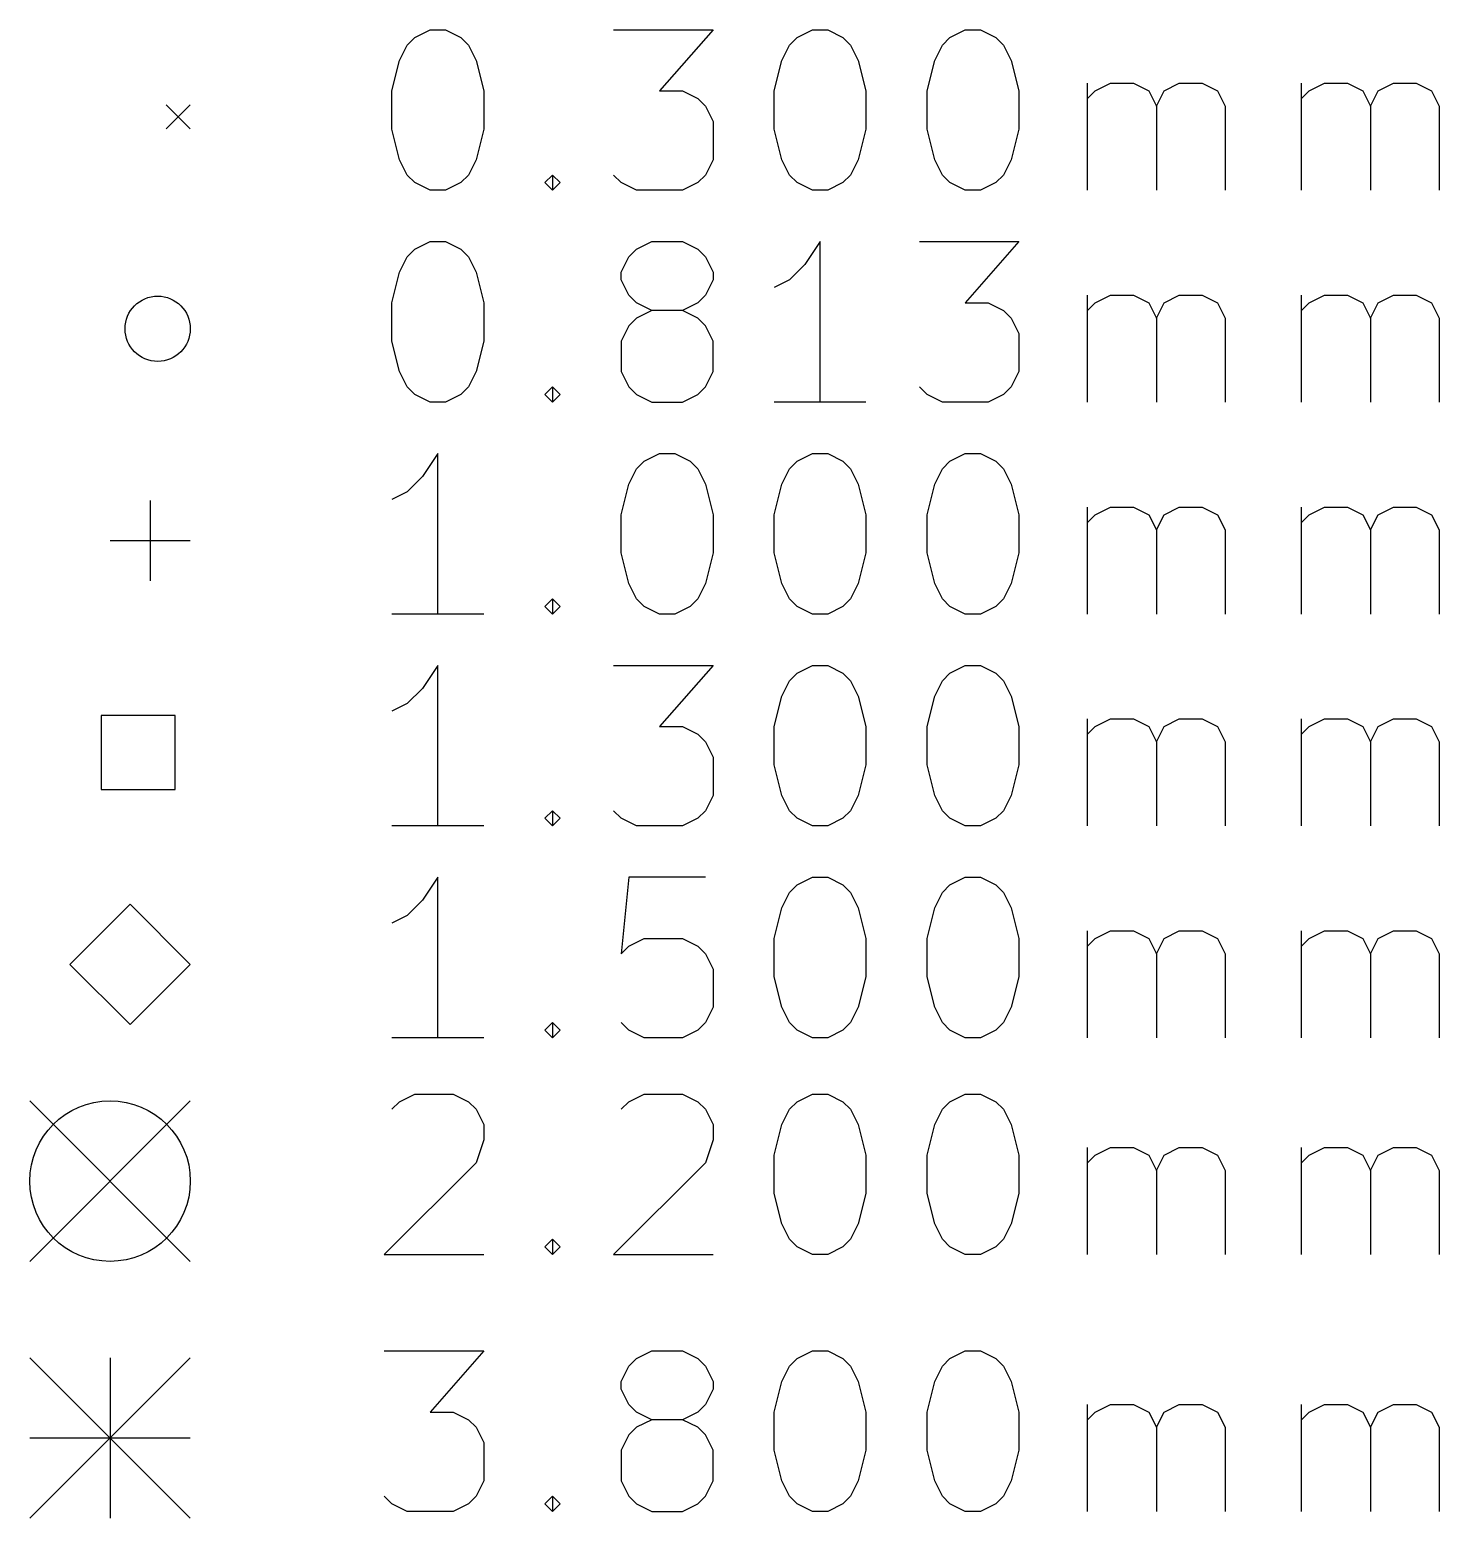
# Model space of a CAD drawing. Extents: x 80 to 226, y -171 to -35.
# Drawn here: x 80.02 to 97.58, y -170.57 to -152.02 of the extents above; entities that cross this region are included whole.
import ezdxf

# ---------------------------------------------------------------- set-up
doc = ezdxf.new("R2010")
doc.units = 0
doc.layers.add('BLACK', color=7, linetype='CONTINUOUS')

msp = doc.modelspace()

# ---------------------------------------------------------------- linework, layer by layer
at = {"layer": 'BLACK', "linetype": 'CONTINUOUS'}
for p, q in [((84.818315, -152.117972), (85.008791, -152.022734)), ((85.008791, -152.022734), (85.199268, -152.022734)), ((85.199268, -152.022734), (85.389744, -152.117972)), ((87.294506, -152.022734), (88.532601, -152.022734)), ((88.532601, -152.022734), (87.865934, -152.784638)), ((89.58022, -152.117972), (89.770696, -152.022734)), ((89.770696, -152.022734), (89.961173, -152.022734)), ((89.961173, -152.022734), (90.151649, -152.117972)), ((91.484982, -152.117972), (91.675458, -152.022734)), ((91.675458, -152.022734), (91.865935, -152.022734)), ((91.865935, -152.022734), (92.056411, -152.117972)), ((84.627839, -152.403686), (84.723077, -152.21321)), ((84.723077, -152.21321), (84.818315, -152.117972)), ((85.389744, -152.117972), (85.484982, -152.21321)), ((85.484982, -152.21321), (85.58022, -152.403686)), ((89.389744, -152.403686), (89.484982, -152.21321)), ((89.484982, -152.21321), (89.58022, -152.117972)), ((90.151649, -152.117972), (90.246887, -152.21321)), ((90.246887, -152.21321), (90.342125, -152.403686)), ((91.294506, -152.403686), (91.389744, -152.21321)), ((91.389744, -152.21321), (91.484982, -152.117972)), ((92.056411, -152.117972), (92.151649, -152.21321)), ((92.151649, -152.21321), (92.246887, -152.403686)), ((84.532601, -152.784638), (84.627839, -152.403686)), ((85.58022, -152.403686), (85.675458, -152.784638)), ((89.294506, -152.784638), (89.389744, -152.403686)), ((90.342125, -152.403686), (90.437363, -152.784638)), ((91.199268, -152.784638), (91.294506, -152.403686)), ((92.246887, -152.403686), (92.342125, -152.784638)), ((84.532601, -153.260829), (84.532601, -152.784638)), ((85.675458, -152.784638), (85.675458, -153.260829)), ((87.865934, -152.784638), (88.151649, -152.784638)), ((88.151649, -152.784638), (88.342125, -152.879876)), ((89.294506, -153.260829), (89.294506, -152.784638)), ((90.437363, -152.784638), (90.437363, -153.260829)), ((91.199268, -153.260829), (91.199268, -152.784638)), ((92.342125, -152.784638), (92.342125, -153.260829)), ((93.199268, -154.022734), (93.199268, -152.6894)), ((93.199268, -152.879876), (93.294506, -152.784638)), ((93.294506, -152.784638), (93.484982, -152.6894)), ((93.484982, -152.6894), (93.770697, -152.6894)), ((93.770697, -152.6894), (93.961173, -152.784638)), ((93.961173, -152.784638), (94.056411, -152.975115)), ((94.056411, -152.975115), (94.151649, -152.784638)), ((94.151649, -152.784638), (94.342125, -152.6894)), ((94.342125, -152.6894), (94.627839, -152.6894)), ((94.627839, -152.6894), (94.818316, -152.784638)), ((94.818316, -152.784638), (94.913554, -152.975115)), ((95.865935, -154.022734), (95.865935, -152.6894)), ((95.865935, -152.879876), (95.961173, -152.784638)), ((95.961173, -152.784638), (96.151649, -152.6894)), ((96.151649, -152.6894), (96.437364, -152.6894)), ((96.437364, -152.6894), (96.62784, -152.784638)), ((96.62784, -152.784638), (96.723078, -152.975115)), ((96.723078, -152.975115), (96.818316, -152.784638)), ((96.818316, -152.784638), (97.008792, -152.6894)), ((97.008792, -152.6894), (97.294506, -152.6894)), ((97.294506, -152.6894), (97.484983, -152.784638)), ((97.484983, -152.784638), (97.580221, -152.975115)), ((81.720071, -152.957896), (82.020071, -153.257896)), ((82.020071, -152.957896), (81.720071, -153.257896)), ((88.342125, -152.879876), (88.437363, -152.975115)), ((88.437363, -152.975115), (88.532601, -153.165591)), ((94.056411, -152.975115), (94.056411, -154.022734)), ((94.913554, -152.975115), (94.913554, -154.022734)), ((96.723078, -152.975115), (96.723078, -154.022734)), ((97.580221, -152.975115), (97.580221, -154.022734)), ((88.532601, -153.165591), (88.532601, -153.641781)), ((84.627839, -153.641781), (84.532601, -153.260829)), ((85.675458, -153.260829), (85.58022, -153.641781)), ((89.389744, -153.641781), (89.294506, -153.260829)), ((90.437363, -153.260829), (90.342125, -153.641781)), ((91.294506, -153.641781), (91.199268, -153.260829)), ((92.342125, -153.260829), (92.246887, -153.641781)), ((84.723077, -153.832257), (84.627839, -153.641781)), ((85.58022, -153.641781), (85.484982, -153.832257)), ((88.532601, -153.641781), (88.437363, -153.832257)), ((89.484982, -153.832257), (89.389744, -153.641781)), ((90.342125, -153.641781), (90.246887, -153.832257)), ((91.389744, -153.832257), (91.294506, -153.641781)), ((92.246887, -153.641781), (92.151649, -153.832257)), ((84.818315, -153.927496), (84.723077, -153.832257)), ((85.484982, -153.832257), (85.389744, -153.927496)), ((86.437363, -153.927496), (86.532601, -153.832257)), ((86.532601, -153.832257), (86.627839, -153.927496)), ((86.532601, -153.832257), (86.532601, -154.022734)), ((87.389744, -153.927496), (87.294506, -153.832257)), ((88.437363, -153.832257), (88.342125, -153.927496)), ((89.58022, -153.927496), (89.484982, -153.832257)), ((90.246887, -153.832257), (90.151649, -153.927496)), ((91.484982, -153.927496), (91.389744, -153.832257)), ((92.151649, -153.832257), (92.056411, -153.927496)), ((85.008791, -154.022734), (84.818315, -153.927496)), ((85.199268, -154.022734), (85.008791, -154.022734)), ((85.389744, -153.927496), (85.199268, -154.022734)), ((86.532601, -154.022734), (86.437363, -153.927496)), ((86.627839, -153.927496), (86.532601, -154.022734)), ((87.58022, -154.022734), (87.389744, -153.927496)), ((88.151649, -154.022734), (87.58022, -154.022734)), ((88.342125, -153.927496), (88.151649, -154.022734)), ((89.770696, -154.022734), (89.58022, -153.927496)), ((89.961173, -154.022734), (89.770696, -154.022734)), ((90.151649, -153.927496), (89.961173, -154.022734)), ((91.675458, -154.022734), (91.484982, -153.927496)), ((91.865935, -154.022734), (91.675458, -154.022734)), ((92.056411, -153.927496), (91.865935, -154.022734)), ((84.818315, -154.757972), (85.008791, -154.662734)), ((85.008791, -154.662734), (85.199268, -154.662734)), ((85.199268, -154.662734), (85.389744, -154.757972)), ((87.58022, -154.757972), (87.770696, -154.662734)), ((87.770696, -154.662734), (88.151649, -154.662734)), ((88.151649, -154.662734), (88.342125, -154.757972)), ((89.865934, -154.662734), (89.675458, -154.948448)), ((89.865934, -156.662734), (89.865934, -154.662734)), ((91.10403, -154.662734), (92.342125, -154.662734)), ((92.342125, -154.662734), (91.675458, -155.424638)), ((84.723077, -154.85321), (84.818315, -154.757972)), ((85.389744, -154.757972), (85.484982, -154.85321)), ((87.484982, -154.85321), (87.58022, -154.757972)), ((88.342125, -154.757972), (88.437363, -154.85321)), ((84.627839, -155.043686), (84.723077, -154.85321)), ((85.484982, -154.85321), (85.58022, -155.043686)), ((87.389744, -155.043686), (87.484982, -154.85321)), ((88.437363, -154.85321), (88.532601, -155.043686)), ((89.675458, -154.948448), (89.484982, -155.138924)), ((84.532601, -155.424638), (84.627839, -155.043686)), ((85.58022, -155.043686), (85.675458, -155.424638)), ((87.389744, -155.138924), (87.389744, -155.043686)), ((87.484982, -155.3294), (87.389744, -155.138924)), ((88.532601, -155.138924), (88.437363, -155.3294)), ((88.532601, -155.043686), (88.532601, -155.138924)), ((89.484982, -155.138924), (89.294506, -155.234162)), ((87.58022, -155.424638), (87.484982, -155.3294)), ((88.437363, -155.3294), (88.342125, -155.424638)), ((93.199268, -156.662734), (93.199268, -155.3294)), ((93.294506, -155.424638), (93.484982, -155.3294)), ((93.484982, -155.3294), (93.770697, -155.3294)), ((93.770697, -155.3294), (93.961173, -155.424638)), ((94.151649, -155.424638), (94.342125, -155.3294)), ((94.342125, -155.3294), (94.627839, -155.3294)), ((94.627839, -155.3294), (94.818316, -155.424638)), ((95.865935, -156.662734), (95.865935, -155.3294)), ((95.961173, -155.424638), (96.151649, -155.3294)), ((96.151649, -155.3294), (96.437364, -155.3294)), ((96.437364, -155.3294), (96.62784, -155.424638)), ((96.818316, -155.424638), (97.008792, -155.3294)), ((97.008792, -155.3294), (97.294506, -155.3294)), ((97.294506, -155.3294), (97.484983, -155.424638)), ((84.532601, -155.900829), (84.532601, -155.424638)), ((85.675458, -155.424638), (85.675458, -155.900829)), ((87.770696, -155.519876), (87.58022, -155.424638)), ((87.770696, -155.519876), (87.58022, -155.615115)), ((88.151649, -155.519876), (87.770696, -155.519876)), ((88.342125, -155.424638), (88.151649, -155.519876)), ((88.342125, -155.615115), (88.151649, -155.519876)), ((91.675458, -155.424638), (91.961173, -155.424638)), ((91.961173, -155.424638), (92.151649, -155.519876)), ((92.151649, -155.519876), (92.246887, -155.615115)), ((93.199268, -155.519876), (93.294506, -155.424638)), ((93.961173, -155.424638), (94.056411, -155.615115)), ((94.056411, -155.615115), (94.151649, -155.424638)), ((94.818316, -155.424638), (94.913554, -155.615115)), ((95.865935, -155.519876), (95.961173, -155.424638)), ((96.62784, -155.424638), (96.723078, -155.615115)), ((96.723078, -155.615115), (96.818316, -155.424638)), ((97.484983, -155.424638), (97.580221, -155.615115)), ((87.484982, -155.710353), (87.389744, -155.900829)), ((87.58022, -155.615115), (87.484982, -155.710353)), ((88.437363, -155.710353), (88.342125, -155.615115)), ((88.532601, -155.900829), (88.437363, -155.710353)), ((92.246887, -155.615115), (92.342125, -155.805591)), ((94.056411, -155.615115), (94.056411, -156.662734)), ((94.913554, -155.615115), (94.913554, -156.662734)), ((96.723078, -155.615115), (96.723078, -156.662734)), ((97.580221, -155.615115), (97.580221, -156.662734)), ((84.627839, -156.281781), (84.532601, -155.900829)), ((85.675458, -155.900829), (85.58022, -156.281781)), ((87.389744, -155.900829), (87.389744, -156.281781)), ((88.532601, -156.281781), (88.532601, -155.900829)), ((92.342125, -155.805591), (92.342125, -156.281781)), ((84.723077, -156.472257), (84.627839, -156.281781)), ((85.58022, -156.281781), (85.484982, -156.472257)), ((87.389744, -156.281781), (87.484982, -156.472257)), ((88.437363, -156.472257), (88.532601, -156.281781)), ((92.342125, -156.281781), (92.246887, -156.472257)), ((84.818315, -156.567496), (84.723077, -156.472257)), ((85.484982, -156.472257), (85.389744, -156.567496)), ((86.437363, -156.567496), (86.532601, -156.472257)), ((86.532601, -156.472257), (86.627839, -156.567496)), ((86.532601, -156.472257), (86.532601, -156.662734)), ((87.484982, -156.472257), (87.58022, -156.567496)), ((88.342125, -156.567496), (88.437363, -156.472257)), ((91.199268, -156.567496), (91.10403, -156.472257)), ((92.246887, -156.472257), (92.151649, -156.567496)), ((85.008791, -156.662734), (84.818315, -156.567496)), ((85.199268, -156.662734), (85.008791, -156.662734)), ((85.389744, -156.567496), (85.199268, -156.662734)), ((86.532601, -156.662734), (86.437363, -156.567496)), ((86.627839, -156.567496), (86.532601, -156.662734)), ((87.58022, -156.567496), (87.770696, -156.662734)), ((87.770696, -156.662734), (88.151649, -156.662734)), ((88.151649, -156.662734), (88.342125, -156.567496)), ((90.437363, -156.662734), (89.294506, -156.662734)), ((91.389744, -156.662734), (91.199268, -156.567496)), ((91.961173, -156.662734), (91.389744, -156.662734)), ((92.151649, -156.567496), (91.961173, -156.662734)), ((85.104029, -157.302734), (84.913553, -157.588448)), ((85.104029, -159.302734), (85.104029, -157.302734)), ((87.58022, -157.49321), (87.675458, -157.397972)), ((87.675458, -157.397972), (87.865934, -157.302734)), ((87.865934, -157.302734), (88.056411, -157.302734)), ((88.056411, -157.302734), (88.246887, -157.397972)), ((88.246887, -157.397972), (88.342125, -157.49321)), ((89.484982, -157.49321), (89.58022, -157.397972)), ((89.58022, -157.397972), (89.770696, -157.302734)), ((89.770696, -157.302734), (89.961173, -157.302734)), ((89.961173, -157.302734), (90.151649, -157.397972)), ((90.151649, -157.397972), (90.246887, -157.49321)), ((91.389744, -157.49321), (91.484982, -157.397972)), ((91.484982, -157.397972), (91.675458, -157.302734)), ((91.675458, -157.302734), (91.865935, -157.302734)), ((91.865935, -157.302734), (92.056411, -157.397972)), ((92.056411, -157.397972), (92.151649, -157.49321)), ((84.913553, -157.588448), (84.723077, -157.778924)), ((87.484982, -157.683686), (87.58022, -157.49321)), ((88.342125, -157.49321), (88.437363, -157.683686)), ((89.389744, -157.683686), (89.484982, -157.49321)), ((90.246887, -157.49321), (90.342125, -157.683686)), ((91.294506, -157.683686), (91.389744, -157.49321)), ((92.151649, -157.49321), (92.246887, -157.683686)), ((84.723077, -157.778924), (84.532601, -157.874162)), ((87.389744, -158.064638), (87.484982, -157.683686)), ((88.437363, -157.683686), (88.532601, -158.064638)), ((89.294506, -158.064638), (89.389744, -157.683686)), ((90.342125, -157.683686), (90.437363, -158.064638)), ((91.199268, -158.064638), (91.294506, -157.683686)), ((92.246887, -157.683686), (92.342125, -158.064638)), ((81.520071, -157.887896), (81.520071, -158.887896)), ((93.199268, -159.302734), (93.199268, -157.9694)), ((93.294506, -158.064638), (93.484982, -157.9694)), ((93.484982, -157.9694), (93.770697, -157.9694)), ((93.770697, -157.9694), (93.961173, -158.064638)), ((94.151649, -158.064638), (94.342125, -157.9694)), ((94.342125, -157.9694), (94.627839, -157.9694)), ((94.627839, -157.9694), (94.818316, -158.064638)), ((95.865935, -159.302734), (95.865935, -157.9694)), ((95.961173, -158.064638), (96.151649, -157.9694)), ((96.151649, -157.9694), (96.437364, -157.9694)), ((96.437364, -157.9694), (96.62784, -158.064638)), ((96.818316, -158.064638), (97.008792, -157.9694)), ((97.008792, -157.9694), (97.294506, -157.9694)), ((97.294506, -157.9694), (97.484983, -158.064638)), ((87.389744, -158.540829), (87.389744, -158.064638)), ((88.532601, -158.064638), (88.532601, -158.540829)), ((89.294506, -158.540829), (89.294506, -158.064638)), ((90.437363, -158.064638), (90.437363, -158.540829)), ((91.199268, -158.540829), (91.199268, -158.064638)), ((92.342125, -158.064638), (92.342125, -158.540829)), ((93.199268, -158.159876), (93.294506, -158.064638)), ((93.961173, -158.064638), (94.056411, -158.255115)), ((94.056411, -158.255115), (94.151649, -158.064638)), ((94.818316, -158.064638), (94.913554, -158.255115)), ((95.865935, -158.159876), (95.961173, -158.064638)), ((96.62784, -158.064638), (96.723078, -158.255115)), ((96.723078, -158.255115), (96.818316, -158.064638)), ((97.484983, -158.064638), (97.580221, -158.255115)), ((94.056411, -158.255115), (94.056411, -159.302734)), ((94.913554, -158.255115), (94.913554, -159.302734)), ((96.723078, -158.255115), (96.723078, -159.302734)), ((97.580221, -158.255115), (97.580221, -159.302734)), ((81.020071, -158.387896), (82.020071, -158.387896)), ((87.484982, -158.921781), (87.389744, -158.540829)), ((88.532601, -158.540829), (88.437363, -158.921781)), ((89.389744, -158.921781), (89.294506, -158.540829)), ((90.437363, -158.540829), (90.342125, -158.921781)), ((91.294506, -158.921781), (91.199268, -158.540829)), ((92.342125, -158.540829), (92.246887, -158.921781)), ((87.58022, -159.112257), (87.484982, -158.921781)), ((88.437363, -158.921781), (88.342125, -159.112257)), ((89.484982, -159.112257), (89.389744, -158.921781)), ((90.342125, -158.921781), (90.246887, -159.112257)), ((91.389744, -159.112257), (91.294506, -158.921781)), ((92.246887, -158.921781), (92.151649, -159.112257)), ((86.437363, -159.207496), (86.532601, -159.112257)), ((86.532601, -159.112257), (86.627839, -159.207496)), ((86.532601, -159.112257), (86.532601, -159.302734)), ((87.675458, -159.207496), (87.58022, -159.112257)), ((88.342125, -159.112257), (88.246887, -159.207496)), ((89.58022, -159.207496), (89.484982, -159.112257)), ((90.246887, -159.112257), (90.151649, -159.207496)), ((91.484982, -159.207496), (91.389744, -159.112257)), ((92.151649, -159.112257), (92.056411, -159.207496)), ((85.675458, -159.302734), (84.532601, -159.302734)), ((86.532601, -159.302734), (86.437363, -159.207496)), ((86.627839, -159.207496), (86.532601, -159.302734)), ((87.865934, -159.302734), (87.675458, -159.207496)), ((88.056411, -159.302734), (87.865934, -159.302734)), ((88.246887, -159.207496), (88.056411, -159.302734)), ((89.770696, -159.302734), (89.58022, -159.207496)), ((89.961173, -159.302734), (89.770696, -159.302734)), ((90.151649, -159.207496), (89.961173, -159.302734)), ((91.675458, -159.302734), (91.484982, -159.207496)), ((91.865935, -159.302734), (91.675458, -159.302734)), ((92.056411, -159.207496), (91.865935, -159.302734)), ((85.104029, -159.942734), (84.913553, -160.228448)), ((85.104029, -161.942734), (85.104029, -159.942734)), ((87.294506, -159.942734), (88.532601, -159.942734)), ((88.532601, -159.942734), (87.865934, -160.704638)), ((89.484982, -160.13321), (89.58022, -160.037972)), ((89.58022, -160.037972), (89.770696, -159.942734)), ((89.770696, -159.942734), (89.961173, -159.942734)), ((89.961173, -159.942734), (90.151649, -160.037972)), ((90.151649, -160.037972), (90.246887, -160.13321)), ((91.389744, -160.13321), (91.484982, -160.037972)), ((91.484982, -160.037972), (91.675458, -159.942734)), ((91.675458, -159.942734), (91.865935, -159.942734)), ((91.865935, -159.942734), (92.056411, -160.037972)), ((92.056411, -160.037972), (92.151649, -160.13321)), ((84.913553, -160.228448), (84.723077, -160.418924)), ((89.389744, -160.323686), (89.484982, -160.13321)), ((90.246887, -160.13321), (90.342125, -160.323686)), ((91.294506, -160.323686), (91.389744, -160.13321)), ((92.151649, -160.13321), (92.246887, -160.323686)), ((89.294506, -160.704638), (89.389744, -160.323686)), ((90.342125, -160.323686), (90.437363, -160.704638)), ((91.199268, -160.704638), (91.294506, -160.323686)), ((92.246887, -160.323686), (92.342125, -160.704638)), ((81.829695, -160.568272), (80.910447, -160.568272)), ((80.910447, -160.568272), (80.910447, -161.48752)), ((81.829695, -161.48752), (81.829695, -160.568272)), ((84.723077, -160.418924), (84.532601, -160.514162)), ((87.865934, -160.704638), (88.151649, -160.704638)), ((88.151649, -160.704638), (88.342125, -160.799876)), ((89.294506, -161.180829), (89.294506, -160.704638)), ((90.437363, -160.704638), (90.437363, -161.180829)), ((91.199268, -161.180829), (91.199268, -160.704638)), ((92.342125, -160.704638), (92.342125, -161.180829)), ((93.199268, -161.942734), (93.199268, -160.6094)), ((93.199268, -160.799876), (93.294506, -160.704638)), ((93.294506, -160.704638), (93.484982, -160.6094)), ((93.484982, -160.6094), (93.770697, -160.6094)), ((93.770697, -160.6094), (93.961173, -160.704638)), ((93.961173, -160.704638), (94.056411, -160.895115)), ((94.056411, -160.895115), (94.151649, -160.704638)), ((94.151649, -160.704638), (94.342125, -160.6094)), ((94.342125, -160.6094), (94.627839, -160.6094)), ((94.627839, -160.6094), (94.818316, -160.704638)), ((94.818316, -160.704638), (94.913554, -160.895115)), ((95.865935, -161.942734), (95.865935, -160.6094)), ((95.865935, -160.799876), (95.961173, -160.704638)), ((95.961173, -160.704638), (96.151649, -160.6094)), ((96.151649, -160.6094), (96.437364, -160.6094)), ((96.437364, -160.6094), (96.62784, -160.704638)), ((96.62784, -160.704638), (96.723078, -160.895115)), ((96.723078, -160.895115), (96.818316, -160.704638)), ((96.818316, -160.704638), (97.008792, -160.6094)), ((97.008792, -160.6094), (97.294506, -160.6094)), ((97.294506, -160.6094), (97.484983, -160.704638)), ((97.484983, -160.704638), (97.580221, -160.895115)), ((88.342125, -160.799876), (88.437363, -160.895115)), ((88.437363, -160.895115), (88.532601, -161.085591)), ((94.056411, -160.895115), (94.056411, -161.942734)), ((94.913554, -160.895115), (94.913554, -161.942734)), ((96.723078, -160.895115), (96.723078, -161.942734)), ((97.580221, -160.895115), (97.580221, -161.942734)), ((88.532601, -161.085591), (88.532601, -161.561781)), ((89.389744, -161.561781), (89.294506, -161.180829)), ((90.437363, -161.180829), (90.342125, -161.561781)), ((91.294506, -161.561781), (91.199268, -161.180829)), ((92.342125, -161.180829), (92.246887, -161.561781)), ((80.910447, -161.48752), (81.829695, -161.48752)), ((88.532601, -161.561781), (88.437363, -161.752257)), ((89.484982, -161.752257), (89.389744, -161.561781)), ((90.342125, -161.561781), (90.246887, -161.752257)), ((91.389744, -161.752257), (91.294506, -161.561781)), ((92.246887, -161.561781), (92.151649, -161.752257)), ((86.437363, -161.847496), (86.532601, -161.752257)), ((86.532601, -161.942734), (86.437363, -161.847496)), ((86.532601, -161.752257), (86.627839, -161.847496)), ((86.532601, -161.752257), (86.532601, -161.942734)), ((86.627839, -161.847496), (86.532601, -161.942734)), ((87.389744, -161.847496), (87.294506, -161.752257)), ((87.58022, -161.942734), (87.389744, -161.847496)), ((88.342125, -161.847496), (88.151649, -161.942734)), ((88.437363, -161.752257), (88.342125, -161.847496)), ((89.58022, -161.847496), (89.484982, -161.752257)), ((89.770696, -161.942734), (89.58022, -161.847496)), ((90.151649, -161.847496), (89.961173, -161.942734)), ((90.246887, -161.752257), (90.151649, -161.847496)), ((91.484982, -161.847496), (91.389744, -161.752257)), ((91.675458, -161.942734), (91.484982, -161.847496)), ((92.056411, -161.847496), (91.865935, -161.942734)), ((92.151649, -161.752257), (92.056411, -161.847496)), ((85.675458, -161.942734), (84.532601, -161.942734)), ((88.151649, -161.942734), (87.58022, -161.942734)), ((89.961173, -161.942734), (89.770696, -161.942734)), ((91.865935, -161.942734), (91.675458, -161.942734)), ((85.104029, -162.582734), (84.913553, -162.868448)), ((85.104029, -164.582734), (85.104029, -162.582734)), ((87.484982, -162.582734), (87.389744, -163.535115)), ((88.437363, -162.582734), (87.484982, -162.582734)), ((89.58022, -162.677972), (89.770696, -162.582734)), ((89.770696, -162.582734), (89.961173, -162.582734)), ((89.961173, -162.582734), (90.151649, -162.677972)), ((91.484982, -162.677972), (91.675458, -162.582734)), ((91.675458, -162.582734), (91.865935, -162.582734)), ((91.865935, -162.582734), (92.056411, -162.677972)), ((89.389744, -162.963686), (89.484982, -162.77321)), ((89.484982, -162.77321), (89.58022, -162.677972)), ((90.151649, -162.677972), (90.246887, -162.77321)), ((90.246887, -162.77321), (90.342125, -162.963686)), ((91.294506, -162.963686), (91.389744, -162.77321)), ((91.389744, -162.77321), (91.484982, -162.677972)), ((92.056411, -162.677972), (92.151649, -162.77321)), ((92.151649, -162.77321), (92.246887, -162.963686)), ((81.270071, -162.917896), (80.520071, -163.667896)), ((82.020071, -163.667896), (81.270071, -162.917896)), ((84.913553, -162.868448), (84.723077, -163.058924)), ((89.294506, -163.344638), (89.389744, -162.963686)), ((90.342125, -162.963686), (90.437363, -163.344638)), ((91.199268, -163.344638), (91.294506, -162.963686)), ((92.246887, -162.963686), (92.342125, -163.344638)), ((84.723077, -163.058924), (84.532601, -163.154162)), ((87.484982, -163.439876), (87.675458, -163.344638)), ((87.675458, -163.344638), (88.151649, -163.344638)), ((88.151649, -163.344638), (88.342125, -163.439876)), ((89.294506, -163.820829), (89.294506, -163.344638)), ((90.437363, -163.344638), (90.437363, -163.820829)), ((91.199268, -163.820829), (91.199268, -163.344638)), ((92.342125, -163.344638), (92.342125, -163.820829)), ((93.199268, -164.582734), (93.199268, -163.2494)), ((93.199268, -163.439876), (93.294506, -163.344638)), ((93.294506, -163.344638), (93.484982, -163.2494)), ((93.484982, -163.2494), (93.770697, -163.2494)), ((93.770697, -163.2494), (93.961173, -163.344638)), ((93.961173, -163.344638), (94.056411, -163.535115)), ((94.056411, -163.535115), (94.151649, -163.344638)), ((94.151649, -163.344638), (94.342125, -163.2494)), ((94.342125, -163.2494), (94.627839, -163.2494)), ((94.627839, -163.2494), (94.818316, -163.344638)), ((94.818316, -163.344638), (94.913554, -163.535115)), ((95.865935, -164.582734), (95.865935, -163.2494)), ((95.865935, -163.439876), (95.961173, -163.344638)), ((95.961173, -163.344638), (96.151649, -163.2494)), ((96.151649, -163.2494), (96.437364, -163.2494)), ((96.437364, -163.2494), (96.62784, -163.344638)), ((96.62784, -163.344638), (96.723078, -163.535115)), ((96.723078, -163.535115), (96.818316, -163.344638)), ((96.818316, -163.344638), (97.008792, -163.2494)), ((97.008792, -163.2494), (97.294506, -163.2494)), ((97.294506, -163.2494), (97.484983, -163.344638)), ((97.484983, -163.344638), (97.580221, -163.535115)), ((87.389744, -163.535115), (87.484982, -163.439876)), ((88.342125, -163.439876), (88.437363, -163.535115)), ((88.437363, -163.535115), (88.532601, -163.725591)), ((94.056411, -163.535115), (94.056411, -164.582734)), ((94.913554, -163.535115), (94.913554, -164.582734)), ((96.723078, -163.535115), (96.723078, -164.582734)), ((97.580221, -163.535115), (97.580221, -164.582734)), ((80.520071, -163.667896), (81.270071, -164.417896)), ((81.270071, -164.417896), (82.020071, -163.667896)), ((88.532601, -163.725591), (88.532601, -164.201781)), ((89.389744, -164.201781), (89.294506, -163.820829)), ((90.437363, -163.820829), (90.342125, -164.201781)), ((91.294506, -164.201781), (91.199268, -163.820829)), ((92.342125, -163.820829), (92.246887, -164.201781)), ((88.532601, -164.201781), (88.437363, -164.392257)), ((89.484982, -164.392257), (89.389744, -164.201781)), ((90.342125, -164.201781), (90.246887, -164.392257)), ((91.389744, -164.392257), (91.294506, -164.201781)), ((92.246887, -164.201781), (92.151649, -164.392257)), ((86.437363, -164.487496), (86.532601, -164.392257)), ((86.532601, -164.582734), (86.437363, -164.487496)), ((86.532601, -164.392257), (86.627839, -164.487496)), ((86.532601, -164.392257), (86.532601, -164.582734)), ((86.627839, -164.487496), (86.532601, -164.582734)), ((87.484982, -164.487496), (87.389744, -164.392257)), ((87.675458, -164.582734), (87.484982, -164.487496)), ((88.342125, -164.487496), (88.151649, -164.582734)), ((88.437363, -164.392257), (88.342125, -164.487496)), ((89.58022, -164.487496), (89.484982, -164.392257)), ((89.770696, -164.582734), (89.58022, -164.487496)), ((90.151649, -164.487496), (89.961173, -164.582734)), ((90.246887, -164.392257), (90.151649, -164.487496)), ((91.484982, -164.487496), (91.389744, -164.392257)), ((91.675458, -164.582734), (91.484982, -164.487496)), ((92.056411, -164.487496), (91.865935, -164.582734)), ((92.151649, -164.392257), (92.056411, -164.487496)), ((85.675458, -164.582734), (84.532601, -164.582734)), ((88.151649, -164.582734), (87.675458, -164.582734)), ((89.961173, -164.582734), (89.770696, -164.582734)), ((91.865935, -164.582734), (91.675458, -164.582734)), ((80.020071, -165.367896), (82.020071, -167.367896)), ((82.020071, -165.367896), (80.020071, -167.367896)), ((84.532601, -165.47321), (84.627839, -165.377972)), ((84.627839, -165.377972), (84.818315, -165.282734)), ((84.818315, -165.282734), (85.294506, -165.282734)), ((85.294506, -165.282734), (85.484982, -165.377972)), ((85.484982, -165.377972), (85.58022, -165.47321)), ((87.389744, -165.47321), (87.484982, -165.377972)), ((87.484982, -165.377972), (87.675458, -165.282734)), ((87.675458, -165.282734), (88.151649, -165.282734)), ((88.151649, -165.282734), (88.342125, -165.377972)), ((88.342125, -165.377972), (88.437363, -165.47321)), ((89.484982, -165.47321), (89.58022, -165.377972)), ((89.58022, -165.377972), (89.770696, -165.282734)), ((89.770696, -165.282734), (89.961173, -165.282734)), ((89.961173, -165.282734), (90.151649, -165.377972)), ((90.151649, -165.377972), (90.246887, -165.47321)), ((91.389744, -165.47321), (91.484982, -165.377972)), ((91.484982, -165.377972), (91.675458, -165.282734)), ((91.675458, -165.282734), (91.865935, -165.282734)), ((91.865935, -165.282734), (92.056411, -165.377972)), ((92.056411, -165.377972), (92.151649, -165.47321)), ((85.58022, -165.47321), (85.675458, -165.663686)), ((88.437363, -165.47321), (88.532601, -165.663686)), ((89.389744, -165.663686), (89.484982, -165.47321)), ((90.246887, -165.47321), (90.342125, -165.663686)), ((91.294506, -165.663686), (91.389744, -165.47321)), ((92.151649, -165.47321), (92.246887, -165.663686)), ((85.675458, -165.663686), (85.675458, -165.854162)), ((88.532601, -165.663686), (88.532601, -165.854162)), ((89.294506, -166.044638), (89.389744, -165.663686)), ((90.342125, -165.663686), (90.437363, -166.044638)), ((91.199268, -166.044638), (91.294506, -165.663686)), ((92.246887, -165.663686), (92.342125, -166.044638)), ((85.675458, -165.854162), (85.58022, -166.139876)), ((88.532601, -165.854162), (88.437363, -166.139876)), ((93.199268, -167.282734), (93.199268, -165.9494)), ((93.294506, -166.044638), (93.484982, -165.9494)), ((93.484982, -165.9494), (93.770697, -165.9494)), ((93.770697, -165.9494), (93.961173, -166.044638)), ((94.151649, -166.044638), (94.342125, -165.9494)), ((94.342125, -165.9494), (94.627839, -165.9494)), ((94.627839, -165.9494), (94.818316, -166.044638)), ((95.865935, -167.282734), (95.865935, -165.9494)), ((95.961173, -166.044638), (96.151649, -165.9494)), ((96.151649, -165.9494), (96.437364, -165.9494)), ((96.437364, -165.9494), (96.62784, -166.044638)), ((96.818316, -166.044638), (97.008792, -165.9494)), ((97.008792, -165.9494), (97.294506, -165.9494)), ((97.294506, -165.9494), (97.484983, -166.044638)), ((85.58022, -166.139876), (84.437363, -167.282734)), ((88.437363, -166.139876), (87.294506, -167.282734)), ((89.294506, -166.520829), (89.294506, -166.044638)), ((90.437363, -166.044638), (90.437363, -166.520829)), ((91.199268, -166.520829), (91.199268, -166.044638)), ((92.342125, -166.044638), (92.342125, -166.520829)), ((93.199268, -166.139876), (93.294506, -166.044638)), ((93.961173, -166.044638), (94.056411, -166.235115)), ((94.056411, -166.235115), (94.151649, -166.044638)), ((94.818316, -166.044638), (94.913554, -166.235115)), ((95.865935, -166.139876), (95.961173, -166.044638)), ((96.62784, -166.044638), (96.723078, -166.235115)), ((96.723078, -166.235115), (96.818316, -166.044638)), ((97.484983, -166.044638), (97.580221, -166.235115)), ((94.056411, -166.235115), (94.056411, -167.282734)), ((94.913554, -166.235115), (94.913554, -167.282734)), ((96.723078, -166.235115), (96.723078, -167.282734)), ((97.580221, -166.235115), (97.580221, -167.282734)), ((89.389744, -166.901781), (89.294506, -166.520829)), ((90.437363, -166.520829), (90.342125, -166.901781)), ((91.294506, -166.901781), (91.199268, -166.520829)), ((92.342125, -166.520829), (92.246887, -166.901781)), ((89.484982, -167.092257), (89.389744, -166.901781)), ((90.342125, -166.901781), (90.246887, -167.092257)), ((91.389744, -167.092257), (91.294506, -166.901781)), ((92.246887, -166.901781), (92.151649, -167.092257)), ((86.437363, -167.187496), (86.532601, -167.092257)), ((86.532601, -167.282734), (86.437363, -167.187496)), ((86.532601, -167.092257), (86.627839, -167.187496)), ((86.532601, -167.092257), (86.532601, -167.282734)), ((86.627839, -167.187496), (86.532601, -167.282734)), ((89.58022, -167.187496), (89.484982, -167.092257)), ((89.770696, -167.282734), (89.58022, -167.187496)), ((90.151649, -167.187496), (89.961173, -167.282734)), ((90.246887, -167.092257), (90.151649, -167.187496)), ((91.484982, -167.187496), (91.389744, -167.092257)), ((91.675458, -167.282734), (91.484982, -167.187496)), ((92.056411, -167.187496), (91.865935, -167.282734)), ((92.151649, -167.092257), (92.056411, -167.187496)), ((84.437363, -167.282734), (85.675458, -167.282734)), ((87.294506, -167.282734), (88.532601, -167.282734)), ((89.961173, -167.282734), (89.770696, -167.282734)), ((91.865935, -167.282734), (91.675458, -167.282734)), ((80.020071, -168.567896), (82.020071, -170.567896)), ((82.020071, -168.567896), (80.020071, -170.567896)), ((81.020071, -168.567896), (81.020071, -170.567896)), ((84.437363, -168.482734), (85.675458, -168.482734)), ((85.675458, -168.482734), (85.008791, -169.244638)), ((87.58022, -168.577972), (87.770696, -168.482734)), ((87.770696, -168.482734), (88.151649, -168.482734)), ((88.151649, -168.482734), (88.342125, -168.577972)), ((89.58022, -168.577972), (89.770696, -168.482734)), ((89.770696, -168.482734), (89.961173, -168.482734)), ((89.961173, -168.482734), (90.151649, -168.577972)), ((91.484982, -168.577972), (91.675458, -168.482734)), ((91.675458, -168.482734), (91.865935, -168.482734)), ((91.865935, -168.482734), (92.056411, -168.577972)), ((87.389744, -168.863686), (87.484982, -168.67321)), ((87.484982, -168.67321), (87.58022, -168.577972)), ((88.342125, -168.577972), (88.437363, -168.67321)), ((88.437363, -168.67321), (88.532601, -168.863686)), ((89.389744, -168.863686), (89.484982, -168.67321)), ((89.484982, -168.67321), (89.58022, -168.577972)), ((90.151649, -168.577972), (90.246887, -168.67321)), ((90.246887, -168.67321), (90.342125, -168.863686)), ((91.294506, -168.863686), (91.389744, -168.67321)), ((91.389744, -168.67321), (91.484982, -168.577972)), ((92.056411, -168.577972), (92.151649, -168.67321)), ((92.151649, -168.67321), (92.246887, -168.863686)), ((87.389744, -168.958924), (87.389744, -168.863686)), ((88.532601, -168.863686), (88.532601, -168.958924)), ((89.294506, -169.244638), (89.389744, -168.863686)), ((90.342125, -168.863686), (90.437363, -169.244638)), ((91.199268, -169.244638), (91.294506, -168.863686)), ((92.246887, -168.863686), (92.342125, -169.244638)), ((87.484982, -169.1494), (87.389744, -168.958924)), ((88.532601, -168.958924), (88.437363, -169.1494)), ((85.008791, -169.244638), (85.294506, -169.244638)), ((85.294506, -169.244638), (85.484982, -169.339876)), ((87.58022, -169.244638), (87.484982, -169.1494)), ((87.770696, -169.339876), (87.58022, -169.244638)), ((88.342125, -169.244638), (88.151649, -169.339876)), ((88.437363, -169.1494), (88.342125, -169.244638)), ((89.294506, -169.720829), (89.294506, -169.244638)), ((90.437363, -169.244638), (90.437363, -169.720829)), ((91.199268, -169.720829), (91.199268, -169.244638)), ((92.342125, -169.244638), (92.342125, -169.720829)), ((93.199268, -170.482734), (93.199268, -169.1494)), ((93.199268, -169.339876), (93.294506, -169.244638)), ((93.294506, -169.244638), (93.484982, -169.1494)), ((93.484982, -169.1494), (93.770697, -169.1494)), ((93.770697, -169.1494), (93.961173, -169.244638)), ((93.961173, -169.244638), (94.056411, -169.435115)), ((94.056411, -169.435115), (94.151649, -169.244638)), ((94.151649, -169.244638), (94.342125, -169.1494)), ((94.342125, -169.1494), (94.627839, -169.1494)), ((94.627839, -169.1494), (94.818316, -169.244638)), ((94.818316, -169.244638), (94.913554, -169.435115)), ((95.865935, -170.482734), (95.865935, -169.1494)), ((95.865935, -169.339876), (95.961173, -169.244638)), ((95.961173, -169.244638), (96.151649, -169.1494)), ((96.151649, -169.1494), (96.437364, -169.1494)), ((96.437364, -169.1494), (96.62784, -169.244638)), ((96.62784, -169.244638), (96.723078, -169.435115)), ((96.723078, -169.435115), (96.818316, -169.244638)), ((96.818316, -169.244638), (97.008792, -169.1494)), ((97.008792, -169.1494), (97.294506, -169.1494)), ((97.294506, -169.1494), (97.484983, -169.244638)), ((97.484983, -169.244638), (97.580221, -169.435115)), ((85.484982, -169.339876), (85.58022, -169.435115)), ((85.58022, -169.435115), (85.675458, -169.625591)), ((87.58022, -169.435115), (87.484982, -169.530353)), ((87.770696, -169.339876), (87.58022, -169.435115)), ((88.151649, -169.339876), (87.770696, -169.339876)), ((88.342125, -169.435115), (88.151649, -169.339876)), ((88.437363, -169.530353), (88.342125, -169.435115)), ((94.056411, -169.435115), (94.056411, -170.482734)), ((94.913554, -169.435115), (94.913554, -170.482734)), ((96.723078, -169.435115), (96.723078, -170.482734)), ((97.580221, -169.435115), (97.580221, -170.482734)), ((80.020071, -169.567896), (82.020071, -169.567896)), ((85.675458, -169.625591), (85.675458, -170.101781)), ((87.484982, -169.530353), (87.389744, -169.720829)), ((88.532601, -169.720829), (88.437363, -169.530353)), ((87.389744, -169.720829), (87.389744, -170.101781)), ((88.532601, -170.101781), (88.532601, -169.720829)), ((89.389744, -170.101781), (89.294506, -169.720829)), ((90.437363, -169.720829), (90.342125, -170.101781)), ((91.294506, -170.101781), (91.199268, -169.720829)), ((92.342125, -169.720829), (92.246887, -170.101781)), ((85.675458, -170.101781), (85.58022, -170.292257)), ((87.389744, -170.101781), (87.484982, -170.292257)), ((88.437363, -170.292257), (88.532601, -170.101781)), ((89.484982, -170.292257), (89.389744, -170.101781)), ((90.342125, -170.101781), (90.246887, -170.292257)), ((91.389744, -170.292257), (91.294506, -170.101781)), ((92.246887, -170.101781), (92.151649, -170.292257)), ((84.532601, -170.387496), (84.437363, -170.292257)), ((84.723077, -170.482734), (84.532601, -170.387496)), ((85.484982, -170.387496), (85.294506, -170.482734)), ((85.58022, -170.292257), (85.484982, -170.387496)), ((86.437363, -170.387496), (86.532601, -170.292257)), ((86.532601, -170.482734), (86.437363, -170.387496)), ((86.532601, -170.292257), (86.627839, -170.387496)), ((86.532601, -170.292257), (86.532601, -170.482734)), ((86.627839, -170.387496), (86.532601, -170.482734)), ((87.484982, -170.292257), (87.58022, -170.387496)), ((87.58022, -170.387496), (87.770696, -170.482734)), ((88.151649, -170.482734), (88.342125, -170.387496)), ((88.342125, -170.387496), (88.437363, -170.292257)), ((89.58022, -170.387496), (89.484982, -170.292257)), ((89.770696, -170.482734), (89.58022, -170.387496)), ((90.151649, -170.387496), (89.961173, -170.482734)), ((90.246887, -170.292257), (90.151649, -170.387496)), ((91.484982, -170.387496), (91.389744, -170.292257)), ((91.675458, -170.482734), (91.484982, -170.387496)), ((92.056411, -170.387496), (91.865935, -170.482734)), ((92.151649, -170.292257), (92.056411, -170.387496)), ((85.294506, -170.482734), (84.723077, -170.482734)), ((87.770696, -170.482734), (88.151649, -170.482734)), ((89.961173, -170.482734), (89.770696, -170.482734)), ((91.865935, -170.482734), (91.675458, -170.482734))]:
    msp.add_line(p, q, dxfattribs=at)
at = {"layer": 'BLACK'}
for centre, radius in [((81.613671, -155.747896), 0.4064), ((81.020071, -166.367896), 1)]:
    msp.add_circle(centre, radius, dxfattribs=at)

doc.saveas('drawing.dxf')
